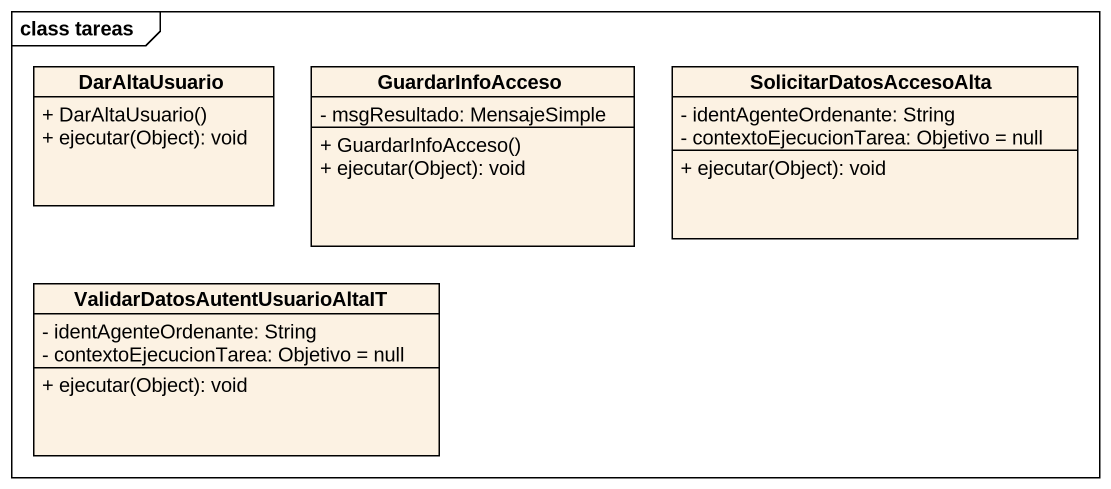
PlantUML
@startuml
mainframe class tareas
hide circle
hide empty members
skinparam classAttributeIconSize 0
class DarAltaUsuario {
  + DarAltaUsuario()
  + ejecutar(Object): void
}
class GuardarInfoAcceso {
  - msgResultado: MensajeSimple
  + GuardarInfoAcceso()
  + ejecutar(Object): void
}
class SolicitarDatosAccesoAlta {
  - identAgenteOrdenante: String
  - contextoEjecucionTarea: Objetivo = null
  + ejecutar(Object): void
}
class "ValidarDatosAutentUsuarioAltaIT" as ValidarDatosAutentUsuarioAlt {
  - identAgenteOrdenante: String
  - contextoEjecucionTarea: Objetivo = null
  + ejecutar(Object): void
}
@enduml
